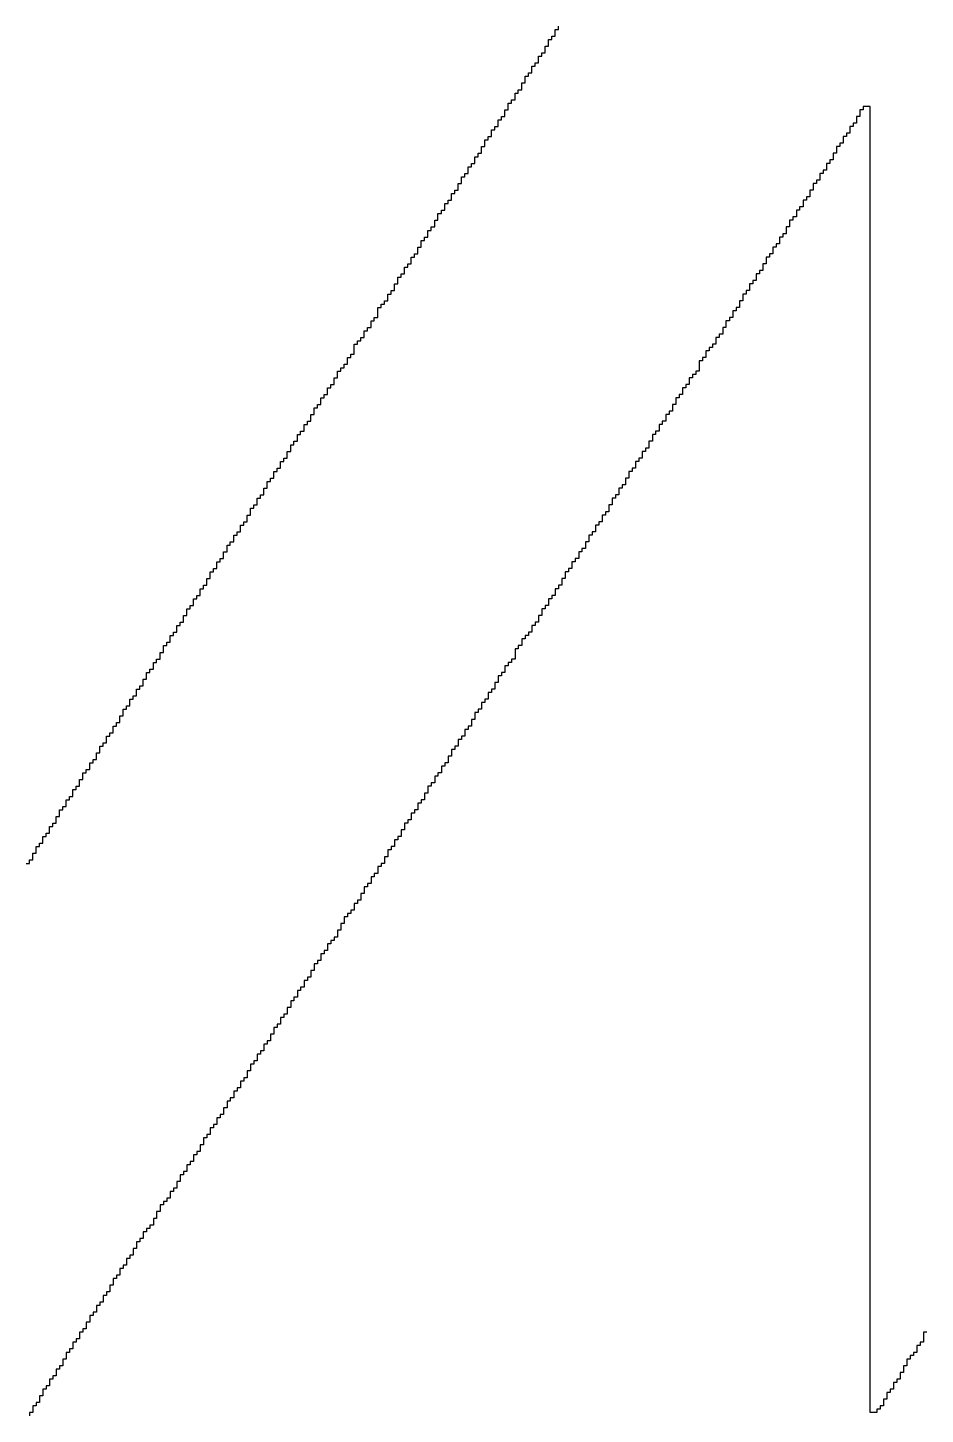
# Model space of a CAD drawing. Header units: millimetres. Extents: x -3.3 to 49.3, y -30.5 to 0.
# Drawn here: x 38.958 to 39.939, y -24.093 to -22.577 of the extents above; entities that cross this region are included whole.
import ezdxf

# ---------------------------------------------------------------- set-up
doc = ezdxf.new("R2010")
doc.units = ezdxf.units.MM
doc.layers.add('TopOverlay', color=2, linetype='Continuous')

msp = doc.modelspace()

# ---------------------------------------------------------------- linework, layer by layer
at = {"layer": 'TopOverlay'}
for p, q in [((39.5344, -22.5857), (39.5344, -22.5784)), ((39.5344, -22.5784), (39.5381, -22.5784)), ((39.5381, -22.5784), (39.5381, -22.5747)), ((39.5271, -22.5967), (39.5271, -22.5894)), ((39.5271, -22.5894), (39.5308, -22.5894)), ((39.5308, -22.5894), (39.5308, -22.5857)), ((39.5308, -22.5857), (39.5344, -22.5857)), ((39.5161, -22.615), (39.5161, -22.6077)), ((39.5161, -22.6077), (39.5198, -22.6077)), ((39.5198, -22.6077), (39.5198, -22.604)), ((39.5198, -22.604), (39.5234, -22.604)), ((39.5234, -22.604), (39.5234, -22.5967)), ((39.5234, -22.5967), (39.5271, -22.5967)), ((39.5088, -22.626), (39.5088, -22.6187)), ((39.5088, -22.6187), (39.5125, -22.6187)), ((39.5125, -22.6187), (39.5125, -22.615)), ((39.5125, -22.615), (39.5161, -22.615)), ((39.4978, -22.6443), (39.4978, -22.637)), ((39.4978, -22.637), (39.5015, -22.637)), ((39.5015, -22.637), (39.5015, -22.6297)), ((39.5015, -22.6297), (39.5051, -22.6297)), ((39.5051, -22.6297), (39.5051, -22.626)), ((39.5051, -22.626), (39.5088, -22.626)), ((39.4868, -22.659), (39.4868, -22.6553)), ((39.4868, -22.6553), (39.4905, -22.6553)), ((39.4905, -22.6553), (39.4905, -22.648)), ((39.4905, -22.648), (39.4941, -22.648)), ((39.4941, -22.648), (39.4941, -22.6443)), ((39.4941, -22.6443), (39.4978, -22.6443)), ((39.4795, -22.6736), (39.4795, -22.6663)), ((39.4795, -22.6663), (39.4831, -22.6663)), ((39.4831, -22.6663), (39.4831, -22.659)), ((39.4831, -22.659), (39.4868, -22.659)), ((39.8714, -22.6663), (39.8678, -22.6663)), ((39.8678, -22.6663), (39.8678, -22.6736)), ((39.8788, -22.6626), (39.8714, -22.6626)), ((39.8714, -22.6626), (39.8714, -22.6663)), ((39.8788, -24.0912), (39.8788, -22.6626)), ((39.4685, -22.6883), (39.4685, -22.6846)), ((39.4685, -22.6846), (39.4722, -22.6846)), ((39.4722, -22.6846), (39.4722, -22.6773)), ((39.4722, -22.6773), (39.4758, -22.6773)), ((39.4758, -22.6773), (39.4758, -22.6736)), ((39.4758, -22.6736), (39.4795, -22.6736)), ((39.8604, -22.6846), (39.8568, -22.6846)), ((39.8568, -22.6846), (39.8568, -22.6919)), ((39.8641, -22.681), (39.8604, -22.681)), ((39.8604, -22.681), (39.8604, -22.6846)), ((39.8678, -22.6736), (39.8641, -22.6736)), ((39.8641, -22.6736), (39.8641, -22.681)), ((39.4575, -22.7066), (39.4575, -22.6993)), ((39.4575, -22.6993), (39.4612, -22.6993)), ((39.4612, -22.6993), (39.4612, -22.6956)), ((39.4612, -22.6956), (39.4648, -22.6956)), ((39.4648, -22.6956), (39.4648, -22.6883)), ((39.4648, -22.6883), (39.4685, -22.6883)), ((39.8531, -22.6956), (39.8495, -22.6956)), ((39.8495, -22.6956), (39.8495, -22.7029)), ((39.8568, -22.6919), (39.8531, -22.6919)), ((39.8531, -22.6919), (39.8531, -22.6956)), ((39.4502, -22.7176), (39.4502, -22.7139)), ((39.4502, -22.7139), (39.4538, -22.7139)), ((39.4538, -22.7139), (39.4538, -22.7066)), ((39.4538, -22.7066), (39.4575, -22.7066)), ((39.8421, -22.7139), (39.8385, -22.7139)), ((39.8385, -22.7139), (39.8385, -22.7212)), ((39.8458, -22.7066), (39.8421, -22.7066)), ((39.8421, -22.7066), (39.8421, -22.7139)), ((39.8495, -22.7029), (39.8458, -22.7029)), ((39.8458, -22.7029), (39.8458, -22.7066)), ((39.4392, -22.7359), (39.4392, -22.7286)), ((39.4392, -22.7286), (39.4429, -22.7286)), ((39.4429, -22.7286), (39.4429, -22.7249)), ((39.4429, -22.7249), (39.4465, -22.7249)), ((39.4465, -22.7249), (39.4465, -22.7176)), ((39.4465, -22.7176), (39.4502, -22.7176)), ((39.8348, -22.7249), (39.8311, -22.7249)), ((39.8311, -22.7249), (39.8311, -22.7322)), ((39.8385, -22.7212), (39.8348, -22.7212)), ((39.8348, -22.7212), (39.8348, -22.7249)), ((39.4282, -22.7542), (39.4282, -22.7469)), ((39.4282, -22.7469), (39.4319, -22.7469)), ((39.4319, -22.7469), (39.4319, -22.7396)), ((39.4319, -22.7396), (39.4355, -22.7396)), ((39.4355, -22.7396), (39.4355, -22.7359)), ((39.4355, -22.7359), (39.4392, -22.7359)), ((39.8201, -22.7469), (39.8165, -22.7469)), ((39.8165, -22.7469), (39.8165, -22.7542)), ((39.8238, -22.7432), (39.8201, -22.7432)), ((39.8201, -22.7432), (39.8201, -22.7469)), ((39.8275, -22.7359), (39.8238, -22.7359)), ((39.8238, -22.7359), (39.8238, -22.7432)), ((39.8311, -22.7322), (39.8275, -22.7322)), ((39.8275, -22.7322), (39.8275, -22.7359)), ((39.4209, -22.7652), (39.4209, -22.7579)), ((39.4209, -22.7579), (39.4245, -22.7579)), ((39.4245, -22.7579), (39.4245, -22.7542)), ((39.4245, -22.7542), (39.4282, -22.7542)), ((39.8128, -22.7615), (39.8092, -22.7615)), ((39.8092, -22.7615), (39.8092, -22.7652)), ((39.8165, -22.7542), (39.8128, -22.7542)), ((39.8128, -22.7542), (39.8128, -22.7615)), ((39.4099, -22.7799), (39.4099, -22.7762)), ((39.4099, -22.7762), (39.4136, -22.7762)), ((39.4136, -22.7762), (39.4136, -22.7689)), ((39.4136, -22.7689), (39.4172, -22.7689)), ((39.4172, -22.7689), (39.4172, -22.7652)), ((39.4172, -22.7652), (39.4209, -22.7652)), ((39.8018, -22.7762), (39.7982, -22.7762)), ((39.7982, -22.7762), (39.7982, -22.7835)), ((39.8055, -22.7725), (39.8018, -22.7725)), ((39.8018, -22.7725), (39.8018, -22.7762)), ((39.8092, -22.7652), (39.8055, -22.7652)), ((39.8055, -22.7652), (39.8055, -22.7725)), ((39.4026, -22.7945), (39.4026, -22.7872)), ((39.4026, -22.7872), (39.4062, -22.7872)), ((39.4062, -22.7872), (39.4062, -22.7799)), ((39.4062, -22.7799), (39.4099, -22.7799)), ((39.7945, -22.7872), (39.7908, -22.7872)), ((39.7908, -22.7872), (39.7908, -22.7945)), ((39.7982, -22.7835), (39.7945, -22.7835)), ((39.7945, -22.7835), (39.7945, -22.7872)), ((39.3916, -22.8092), (39.3916, -22.8055)), ((39.3916, -22.8055), (39.3952, -22.8055)), ((39.3952, -22.8055), (39.3952, -22.7982)), ((39.3952, -22.7982), (39.3989, -22.7982)), ((39.3989, -22.7982), (39.3989, -22.7945)), ((39.3989, -22.7945), (39.4026, -22.7945)), ((39.7835, -22.8055), (39.7799, -22.8055)), ((39.7799, -22.8055), (39.7799, -22.8128)), ((39.7872, -22.8018), (39.7835, -22.8018)), ((39.7835, -22.8018), (39.7835, -22.8055)), ((39.7908, -22.7945), (39.7872, -22.7945)), ((39.7872, -22.7945), (39.7872, -22.8018)), ((39.3842, -22.8238), (39.3842, -22.8165)), ((39.3842, -22.8165), (39.3879, -22.8165)), ((39.3879, -22.8165), (39.3879, -22.8092)), ((39.3879, -22.8092), (39.3916, -22.8092)), ((39.7762, -22.8165), (39.7725, -22.8165)), ((39.7725, -22.8165), (39.7725, -22.8238)), ((39.7799, -22.8128), (39.7762, -22.8128)), ((39.7762, -22.8128), (39.7762, -22.8165)), ((39.3733, -22.8385), (39.3733, -22.8348)), ((39.3733, -22.8348), (39.3769, -22.8348)), ((39.3769, -22.8348), (39.3769, -22.8275)), ((39.3769, -22.8275), (39.3806, -22.8275)), ((39.3806, -22.8275), (39.3806, -22.8238)), ((39.3806, -22.8238), (39.3842, -22.8238)), ((39.7652, -22.8348), (39.7615, -22.8348)), ((39.7615, -22.8348), (39.7615, -22.8421)), ((39.7689, -22.8275), (39.7652, -22.8275)), ((39.7652, -22.8275), (39.7652, -22.8348)), ((39.7725, -22.8238), (39.7689, -22.8238)), ((39.7689, -22.8238), (39.7689, -22.8275)), ((39.3623, -22.8568), (39.3623, -22.8495)), ((39.3623, -22.8495), (39.3659, -22.8495)), ((39.3659, -22.8495), (39.3659, -22.8458)), ((39.3659, -22.8458), (39.3696, -22.8458)), ((39.3696, -22.8458), (39.3696, -22.8385)), ((39.3696, -22.8385), (39.3733, -22.8385)), ((39.7542, -22.8531), (39.7506, -22.8531)), ((39.7506, -22.8531), (39.7506, -22.8568)), ((39.7579, -22.8458), (39.7542, -22.8458)), ((39.7542, -22.8458), (39.7542, -22.8531)), ((39.7615, -22.8421), (39.7579, -22.8421)), ((39.7579, -22.8421), (39.7579, -22.8458)), ((39.3513, -22.8751), (39.3513, -22.8678)), ((39.3513, -22.8678), (39.3549, -22.8678)), ((39.3549, -22.8678), (39.3549, -22.8641)), ((39.3549, -22.8641), (39.3586, -22.8641)), ((39.3586, -22.8641), (39.3586, -22.8568)), ((39.3586, -22.8568), (39.3623, -22.8568)), ((39.7432, -22.8678), (39.7396, -22.8678)), ((39.7396, -22.8678), (39.7396, -22.8751)), ((39.7469, -22.8641), (39.7432, -22.8641)), ((39.7432, -22.8641), (39.7432, -22.8678)), ((39.7506, -22.8568), (39.7469, -22.8568)), ((39.7469, -22.8568), (39.7469, -22.8641)), ((39.3403, -22.8934), (39.3403, -22.8824)), ((39.3403, -22.8824), (39.344, -22.8824)), ((39.344, -22.8824), (39.344, -22.8788)), ((39.344, -22.8788), (39.3476, -22.8788)), ((39.3476, -22.8788), (39.3476, -22.8751)), ((39.3476, -22.8751), (39.3513, -22.8751)), ((39.7359, -22.8824), (39.7322, -22.8824)), ((39.7322, -22.8824), (39.7322, -22.8861)), ((39.7396, -22.8751), (39.7359, -22.8751)), ((39.7359, -22.8751), (39.7359, -22.8824)), ((39.333, -22.9044), (39.333, -22.8971)), ((39.333, -22.8971), (39.3366, -22.8971)), ((39.3366, -22.8971), (39.3366, -22.8934)), ((39.3366, -22.8934), (39.3403, -22.8934)), ((39.7249, -22.8971), (39.7212, -22.8971)), ((39.7212, -22.8971), (39.7212, -22.9044)), ((39.7286, -22.8934), (39.7249, -22.8934)), ((39.7249, -22.8934), (39.7249, -22.8971)), ((39.7322, -22.8861), (39.7286, -22.8861)), ((39.7286, -22.8861), (39.7286, -22.8934)), ((39.3256, -22.9154), (39.3256, -22.9081)), ((39.3256, -22.9081), (39.3293, -22.9081)), ((39.3293, -22.9081), (39.3293, -22.9044)), ((39.3293, -22.9044), (39.333, -22.9044)), ((39.7176, -22.9117), (39.7139, -22.9117)), ((39.7139, -22.9117), (39.7139, -22.9154)), ((39.7212, -22.9044), (39.7176, -22.9044)), ((39.7176, -22.9044), (39.7176, -22.9117)), ((39.3147, -22.9337), (39.3147, -22.9227)), ((39.3147, -22.9227), (39.3183, -22.9227)), ((39.3183, -22.9227), (39.3183, -22.919)), ((39.3183, -22.919), (39.322, -22.919)), ((39.322, -22.919), (39.322, -22.9154)), ((39.322, -22.9154), (39.3256, -22.9154)), ((39.7066, -22.9264), (39.7029, -22.9264)), ((39.7029, -22.9264), (39.7029, -22.93)), ((39.7103, -22.9227), (39.7066, -22.9227)), ((39.7066, -22.9227), (39.7066, -22.9264)), ((39.7139, -22.9154), (39.7103, -22.9154)), ((39.7103, -22.9154), (39.7103, -22.9227)), ((39.3073, -22.9447), (39.3073, -22.9374)), ((39.3073, -22.9374), (39.311, -22.9374)), ((39.311, -22.9374), (39.311, -22.9337)), ((39.311, -22.9337), (39.3147, -22.9337)), ((39.6956, -22.941), (39.6919, -22.941)), ((39.6919, -22.941), (39.6919, -22.952)), ((39.6993, -22.9374), (39.6956, -22.9374)), ((39.6956, -22.9374), (39.6956, -22.941)), ((39.7029, -22.93), (39.6993, -22.93)), ((39.6993, -22.93), (39.6993, -22.9374)), ((39.2927, -22.9667), (39.2927, -22.9593)), ((39.2927, -22.9593), (39.2963, -22.9593)), ((39.2963, -22.9593), (39.2963, -22.952)), ((39.2963, -22.952), (39.3, -22.952)), ((39.3, -22.952), (39.3, -22.9484)), ((39.3, -22.9484), (39.3037, -22.9484)), ((39.3037, -22.9484), (39.3037, -22.9447)), ((39.3037, -22.9447), (39.3073, -22.9447)), ((39.6846, -22.9593), (39.681, -22.9593)), ((39.681, -22.9593), (39.681, -22.9667)), ((39.6883, -22.9557), (39.6846, -22.9557)), ((39.6846, -22.9557), (39.6846, -22.9593)), ((39.6919, -22.952), (39.6883, -22.952)), ((39.6883, -22.952), (39.6883, -22.9557)), ((39.2853, -22.9777), (39.2853, -22.9703)), ((39.2853, -22.9703), (39.289, -22.9703)), ((39.289, -22.9703), (39.289, -22.9667)), ((39.289, -22.9667), (39.2927, -22.9667)), ((39.6773, -22.9703), (39.6736, -22.9703)), ((39.6736, -22.9703), (39.6736, -22.9777)), ((39.681, -22.9667), (39.6773, -22.9667)), ((39.6773, -22.9667), (39.6773, -22.9703)), ((39.2744, -22.9923), (39.2744, -22.9886)), ((39.2744, -22.9886), (39.278, -22.9886)), ((39.278, -22.9886), (39.278, -22.9813)), ((39.278, -22.9813), (39.2817, -22.9813)), ((39.2817, -22.9813), (39.2817, -22.9777)), ((39.2817, -22.9777), (39.2853, -22.9777)), ((39.6663, -22.9886), (39.6626, -22.9886)), ((39.6626, -22.9886), (39.6626, -22.996)), ((39.67, -22.9813), (39.6663, -22.9813)), ((39.6663, -22.9813), (39.6663, -22.9886)), ((39.6736, -22.9777), (39.67, -22.9777)), ((39.67, -22.9777), (39.67, -22.9813)), ((39.267, -23.007), (39.267, -22.9996)), ((39.267, -22.9996), (39.2707, -22.9996)), ((39.2707, -22.9996), (39.2707, -22.9923)), ((39.2707, -22.9923), (39.2744, -22.9923)), ((39.659, -22.9996), (39.6553, -22.9996)), ((39.6553, -22.9996), (39.6553, -23.007)), ((39.6626, -22.996), (39.659, -22.996)), ((39.659, -22.996), (39.659, -22.9996)), ((39.256, -23.0216), (39.256, -23.0179)), ((39.256, -23.0179), (39.2597, -23.0179)), ((39.2597, -23.0179), (39.2597, -23.0106)), ((39.2597, -23.0106), (39.2634, -23.0106)), ((39.2634, -23.0106), (39.2634, -23.007)), ((39.2634, -23.007), (39.267, -23.007)), ((39.648, -23.0179), (39.6443, -23.0179)), ((39.6443, -23.0179), (39.6443, -23.0216)), ((39.6516, -23.0106), (39.648, -23.0106)), ((39.648, -23.0106), (39.648, -23.0179)), ((39.6553, -23.007), (39.6516, -23.007)), ((39.6516, -23.007), (39.6516, -23.0106)), ((39.2451, -23.0399), (39.2451, -23.0326)), ((39.2451, -23.0326), (39.2487, -23.0326)), ((39.2487, -23.0326), (39.2487, -23.0289)), ((39.2487, -23.0289), (39.2524, -23.0289)), ((39.2524, -23.0289), (39.2524, -23.0216)), ((39.2524, -23.0216), (39.256, -23.0216)), ((39.6407, -23.0289), (39.637, -23.0289)), ((39.637, -23.0289), (39.637, -23.0363)), ((39.6443, -23.0216), (39.6407, -23.0216)), ((39.6407, -23.0216), (39.6407, -23.0289)), ((39.2377, -23.0509), (39.2377, -23.0473)), ((39.2377, -23.0473), (39.2414, -23.0473)), ((39.2414, -23.0473), (39.2414, -23.0399)), ((39.2414, -23.0399), (39.2451, -23.0399)), ((39.6297, -23.0473), (39.626, -23.0473)), ((39.626, -23.0473), (39.626, -23.0509)), ((39.6333, -23.0399), (39.6297, -23.0399)), ((39.6297, -23.0399), (39.6297, -23.0473)), ((39.637, -23.0363), (39.6333, -23.0363)), ((39.6333, -23.0363), (39.6333, -23.0399)), ((39.2267, -23.0692), (39.2267, -23.0619)), ((39.2267, -23.0619), (39.2304, -23.0619)), ((39.2304, -23.0619), (39.2304, -23.0582)), ((39.2304, -23.0582), (39.2341, -23.0582)), ((39.2341, -23.0582), (39.2341, -23.0509)), ((39.2341, -23.0509), (39.2377, -23.0509)), ((39.6187, -23.0619), (39.615, -23.0619)), ((39.615, -23.0619), (39.615, -23.0692)), ((39.6223, -23.0582), (39.6187, -23.0582)), ((39.6187, -23.0582), (39.6187, -23.0619)), ((39.626, -23.0509), (39.6223, -23.0509)), ((39.6223, -23.0509), (39.6223, -23.0582)), ((39.2158, -23.0875), (39.2158, -23.0802)), ((39.2158, -23.0802), (39.2194, -23.0802)), ((39.2194, -23.0802), (39.2194, -23.0729)), ((39.2194, -23.0729), (39.2231, -23.0729)), ((39.2231, -23.0729), (39.2231, -23.0692)), ((39.2231, -23.0692), (39.2267, -23.0692)), ((39.6077, -23.0802), (39.604, -23.0802)), ((39.604, -23.0802), (39.604, -23.0875)), ((39.6114, -23.0766), (39.6077, -23.0766)), ((39.6077, -23.0766), (39.6077, -23.0802)), ((39.615, -23.0692), (39.6114, -23.0692)), ((39.6114, -23.0692), (39.6114, -23.0766)), ((39.2084, -23.0985), (39.2084, -23.0912)), ((39.2084, -23.0912), (39.2121, -23.0912)), ((39.2121, -23.0912), (39.2121, -23.0875)), ((39.2121, -23.0875), (39.2158, -23.0875)), ((39.6004, -23.0912), (39.5967, -23.0912)), ((39.5967, -23.0912), (39.5967, -23.0985)), ((39.604, -23.0875), (39.6004, -23.0875)), ((39.6004, -23.0875), (39.6004, -23.0912)), ((39.1974, -23.1168), (39.1974, -23.1095)), ((39.1974, -23.1095), (39.2011, -23.1095)), ((39.2011, -23.1095), (39.2011, -23.1022)), ((39.2011, -23.1022), (39.2048, -23.1022)), ((39.2048, -23.1022), (39.2048, -23.0985)), ((39.2048, -23.0985), (39.2084, -23.0985)), ((39.5894, -23.1095), (39.5857, -23.1095)), ((39.5857, -23.1095), (39.5857, -23.1168)), ((39.593, -23.1059), (39.5894, -23.1059)), ((39.5894, -23.1059), (39.5894, -23.1095)), ((39.5967, -23.0985), (39.593, -23.0985)), ((39.593, -23.0985), (39.593, -23.1059)), ((39.1901, -23.1278), (39.1901, -23.1205)), ((39.1901, -23.1205), (39.1938, -23.1205)), ((39.1938, -23.1205), (39.1938, -23.1168)), ((39.1938, -23.1168), (39.1974, -23.1168)), ((39.5821, -23.1205), (39.5784, -23.1205)), ((39.5784, -23.1205), (39.5784, -23.1278)), ((39.5857, -23.1168), (39.5821, -23.1168)), ((39.5821, -23.1168), (39.5821, -23.1205)), ((39.1791, -23.1425), (39.1791, -23.1388)), ((39.1791, -23.1388), (39.1828, -23.1388)), ((39.1828, -23.1388), (39.1828, -23.1315)), ((39.1828, -23.1315), (39.1864, -23.1315)), ((39.1864, -23.1315), (39.1864, -23.1278)), ((39.1864, -23.1278), (39.1901, -23.1278)), ((39.5711, -23.1388), (39.5674, -23.1388)), ((39.5674, -23.1388), (39.5674, -23.1462)), ((39.5747, -23.1315), (39.5711, -23.1315)), ((39.5711, -23.1315), (39.5711, -23.1388)), ((39.5784, -23.1278), (39.5747, -23.1278)), ((39.5747, -23.1278), (39.5747, -23.1315)), ((39.1718, -23.1571), (39.1718, -23.1498)), ((39.1718, -23.1498), (39.1755, -23.1498)), ((39.1755, -23.1498), (39.1755, -23.1425)), ((39.1755, -23.1425), (39.1791, -23.1425)), ((39.5637, -23.1498), (39.5601, -23.1498)), ((39.5601, -23.1498), (39.5601, -23.1571)), ((39.5674, -23.1462), (39.5637, -23.1462)), ((39.5637, -23.1462), (39.5637, -23.1498)), ((39.1571, -23.1791), (39.1571, -23.1718)), ((39.1571, -23.1718), (39.1608, -23.1718)), ((39.1608, -23.1718), (39.1608, -23.1681)), ((39.1608, -23.1681), (39.1645, -23.1681)), ((39.1645, -23.1681), (39.1645, -23.1608)), ((39.1645, -23.1608), (39.1681, -23.1608)), ((39.1681, -23.1608), (39.1681, -23.1571)), ((39.1681, -23.1571), (39.1718, -23.1571)), ((39.5491, -23.1718), (39.5454, -23.1718)), ((39.5454, -23.1718), (39.5454, -23.1791)), ((39.5527, -23.1681), (39.5491, -23.1681)), ((39.5491, -23.1681), (39.5491, -23.1718)), ((39.5564, -23.1608), (39.5527, -23.1608)), ((39.5527, -23.1608), (39.5527, -23.1681)), ((39.5601, -23.1571), (39.5564, -23.1571)), ((39.5564, -23.1571), (39.5564, -23.1608)), ((39.1498, -23.1901), (39.1498, -23.1864)), ((39.1498, -23.1864), (39.1535, -23.1864)), ((39.1535, -23.1864), (39.1535, -23.1791)), ((39.1535, -23.1791), (39.1571, -23.1791)), ((39.5418, -23.1864), (39.5381, -23.1864)), ((39.5381, -23.1864), (39.5381, -23.1901)), ((39.5454, -23.1791), (39.5418, -23.1791)), ((39.5418, -23.1791), (39.5418, -23.1864)), ((39.1388, -23.2084), (39.1388, -23.2011)), ((39.1388, -23.2011), (39.1425, -23.2011)), ((39.1425, -23.2011), (39.1425, -23.1974)), ((39.1425, -23.1974), (39.1462, -23.1974)), ((39.1462, -23.1974), (39.1462, -23.1901)), ((39.1462, -23.1901), (39.1498, -23.1901)), ((39.5308, -23.2011), (39.5271, -23.2011)), ((39.5271, -23.2011), (39.5271, -23.2084)), ((39.5344, -23.1974), (39.5308, -23.1974)), ((39.5308, -23.1974), (39.5308, -23.2011)), ((39.5381, -23.1901), (39.5344, -23.1901)), ((39.5344, -23.1901), (39.5344, -23.1974)), ((39.1315, -23.2194), (39.1315, -23.2121)), ((39.1315, -23.2121), (39.1352, -23.2121)), ((39.1352, -23.2121), (39.1352, -23.2084)), ((39.1352, -23.2084), (39.1388, -23.2084)), ((39.5234, -23.2121), (39.5198, -23.2121)), ((39.5198, -23.2121), (39.5198, -23.2194)), ((39.5271, -23.2084), (39.5234, -23.2084)), ((39.5234, -23.2084), (39.5234, -23.2121)), ((39.1205, -23.2377), (39.1205, -23.2304)), ((39.1205, -23.2304), (39.1242, -23.2304)), ((39.1242, -23.2304), (39.1242, -23.2267)), ((39.1242, -23.2267), (39.1278, -23.2267)), ((39.1278, -23.2267), (39.1278, -23.2194)), ((39.1278, -23.2194), (39.1315, -23.2194)), ((39.5125, -23.2304), (39.5088, -23.2304)), ((39.5088, -23.2304), (39.5088, -23.2377)), ((39.5161, -23.2267), (39.5125, -23.2267)), ((39.5125, -23.2267), (39.5125, -23.2304)), ((39.5198, -23.2194), (39.5161, -23.2194)), ((39.5161, -23.2194), (39.5161, -23.2267)), ((39.1132, -23.2487), (39.1132, -23.2414)), ((39.1132, -23.2414), (39.1169, -23.2414)), ((39.1169, -23.2414), (39.1169, -23.2377)), ((39.1169, -23.2377), (39.1205, -23.2377)), ((39.5015, -23.2451), (39.4978, -23.2451)), ((39.4978, -23.2451), (39.4978, -23.2524)), ((39.5051, -23.2414), (39.5015, -23.2414)), ((39.5015, -23.2414), (39.5015, -23.2451)), ((39.5088, -23.2377), (39.5051, -23.2377)), ((39.5051, -23.2377), (39.5051, -23.2414)), ((39.1022, -23.267), (39.1022, -23.2597)), ((39.1022, -23.2597), (39.1059, -23.2597)), ((39.1059, -23.2597), (39.1059, -23.2524)), ((39.1059, -23.2524), (39.1095, -23.2524)), ((39.1095, -23.2524), (39.1095, -23.2487)), ((39.1095, -23.2487), (39.1132, -23.2487)), ((39.4941, -23.256), (39.4905, -23.256)), ((39.4905, -23.256), (39.4905, -23.267)), ((39.4978, -23.2524), (39.4941, -23.2524)), ((39.4941, -23.2524), (39.4941, -23.256)), ((39.0912, -23.2817), (39.0912, -23.278)), ((39.0912, -23.278), (39.0949, -23.278)), ((39.0949, -23.278), (39.0949, -23.2707)), ((39.0949, -23.2707), (39.0985, -23.2707)), ((39.0985, -23.2707), (39.0985, -23.267)), ((39.0985, -23.267), (39.1022, -23.267)), ((39.4831, -23.2744), (39.4795, -23.2744)), ((39.4795, -23.2744), (39.4795, -23.2817)), ((39.4868, -23.2707), (39.4831, -23.2707)), ((39.4831, -23.2707), (39.4831, -23.2744)), ((39.4905, -23.267), (39.4868, -23.267)), ((39.4868, -23.267), (39.4868, -23.2707)), ((39.0839, -23.2963), (39.0839, -23.289)), ((39.0839, -23.289), (39.0875, -23.289)), ((39.0875, -23.289), (39.0875, -23.2817)), ((39.0875, -23.2817), (39.0912, -23.2817)), ((39.4722, -23.2927), (39.4685, -23.2927)), ((39.4685, -23.2927), (39.4685, -23.3)), ((39.4758, -23.2853), (39.4722, -23.2853)), ((39.4722, -23.2853), (39.4722, -23.2927)), ((39.4795, -23.2817), (39.4758, -23.2817)), ((39.4758, -23.2817), (39.4758, -23.2853)), ((39.0729, -23.311), (39.0729, -23.3073)), ((39.0729, -23.3073), (39.0766, -23.3073)), ((39.0766, -23.3073), (39.0766, -23.3)), ((39.0766, -23.3), (39.0802, -23.3)), ((39.0802, -23.3), (39.0802, -23.2963)), ((39.0802, -23.2963), (39.0839, -23.2963)), ((39.4648, -23.3037), (39.4612, -23.3037)), ((39.4612, -23.3037), (39.4612, -23.311)), ((39.4685, -23.3), (39.4648, -23.3)), ((39.4648, -23.3), (39.4648, -23.3037)), ((39.0619, -23.3293), (39.0619, -23.322)), ((39.0619, -23.322), (39.0656, -23.322)), ((39.0656, -23.322), (39.0656, -23.3183)), ((39.0656, -23.3183), (39.0692, -23.3183)), ((39.0692, -23.3183), (39.0692, -23.311)), ((39.0692, -23.311), (39.0729, -23.311)), ((39.4538, -23.322), (39.4502, -23.322)), ((39.4502, -23.322), (39.4502, -23.3256)), ((39.4575, -23.3147), (39.4538, -23.3147)), ((39.4538, -23.3147), (39.4538, -23.322)), ((39.4612, -23.311), (39.4575, -23.311)), ((39.4575, -23.311), (39.4575, -23.3147)), ((39.0546, -23.3403), (39.0546, -23.3366)), ((39.0546, -23.3366), (39.0582, -23.3366)), ((39.0582, -23.3366), (39.0582, -23.3293)), ((39.0582, -23.3293), (39.0619, -23.3293)), ((39.4465, -23.333), (39.4429, -23.333)), ((39.4429, -23.333), (39.4429, -23.3403)), ((39.4502, -23.3256), (39.4465, -23.3256)), ((39.4465, -23.3256), (39.4465, -23.333)), ((39.0436, -23.3586), (39.0436, -23.3513)), ((39.0436, -23.3513), (39.0473, -23.3513)), ((39.0473, -23.3513), (39.0473, -23.3476)), ((39.0473, -23.3476), (39.0509, -23.3476)), ((39.0509, -23.3476), (39.0509, -23.3403)), ((39.0509, -23.3403), (39.0546, -23.3403)), ((39.4355, -23.3513), (39.4319, -23.3513)), ((39.4319, -23.3513), (39.4319, -23.3549)), ((39.4392, -23.344), (39.4355, -23.344)), ((39.4355, -23.344), (39.4355, -23.3513)), ((39.4429, -23.3403), (39.4392, -23.3403)), ((39.4392, -23.3403), (39.4392, -23.344)), ((39.0363, -23.3696), (39.0363, -23.3623)), ((39.0363, -23.3623), (39.0399, -23.3623)), ((39.0399, -23.3623), (39.0399, -23.3586)), ((39.0399, -23.3586), (39.0436, -23.3586)), ((39.4245, -23.3659), (39.4209, -23.3659)), ((39.4209, -23.3659), (39.4209, -23.3733)), ((39.4282, -23.3623), (39.4245, -23.3623)), ((39.4245, -23.3623), (39.4245, -23.3659)), ((39.4319, -23.3549), (39.4282, -23.3549)), ((39.4282, -23.3549), (39.4282, -23.3623)), ((39.0253, -23.3879), (39.0253, -23.3806)), ((39.0253, -23.3806), (39.0289, -23.3806)), ((39.0289, -23.3806), (39.0289, -23.3769)), ((39.0289, -23.3769), (39.0326, -23.3769)), ((39.0326, -23.3733), (39.0326, -23.3696)), ((39.0326, -23.3696), (39.0363, -23.3696)), ((39.0326, -23.3769), (39.0326, -23.3733)), ((39.4172, -23.3806), (39.4136, -23.3806)), ((39.4136, -23.3806), (39.4136, -23.3843)), ((39.4209, -23.3733), (39.4172, -23.3733)), ((39.4172, -23.3733), (39.4172, -23.3806)), ((39.0143, -23.4062), (39.0143, -23.3989)), ((39.0143, -23.3989), (39.0179, -23.3989)), ((39.0179, -23.3989), (39.0179, -23.3916)), ((39.0179, -23.3916), (39.0216, -23.3916)), ((39.0216, -23.3916), (39.0216, -23.3879)), ((39.0216, -23.3879), (39.0253, -23.3879)), ((39.4062, -23.3952), (39.4026, -23.3952)), ((39.4026, -23.3952), (39.4026, -23.4026)), ((39.4099, -23.3916), (39.4062, -23.3916)), ((39.4062, -23.3916), (39.4062, -23.3952)), ((39.4136, -23.3843), (39.4099, -23.3843)), ((39.4099, -23.3843), (39.4099, -23.3916)), ((39.007, -23.4172), (39.007, -23.4099)), ((39.007, -23.4099), (39.0106, -23.4099)), ((39.0106, -23.4099), (39.0106, -23.4062)), ((39.0106, -23.4062), (39.0143, -23.4062)), ((39.3952, -23.4136), (39.3916, -23.4136)), ((39.3916, -23.4136), (39.3916, -23.4209)), ((39.3989, -23.4062), (39.3952, -23.4062)), ((39.3952, -23.4062), (39.3952, -23.4136)), ((39.4026, -23.4026), (39.3989, -23.4026)), ((39.3989, -23.4026), (39.3989, -23.4062)), ((38.996, -23.4319), (38.996, -23.4282)), ((38.996, -23.4282), (38.9996, -23.4282)), ((38.9996, -23.4282), (38.9996, -23.4209)), ((38.9996, -23.4209), (39.0033, -23.4209)), ((39.0033, -23.4209), (39.0033, -23.4172)), ((39.0033, -23.4172), (39.007, -23.4172)), ((39.3879, -23.4245), (39.3842, -23.4245)), ((39.3842, -23.4245), (39.3842, -23.4319)), ((39.3916, -23.4209), (39.3879, -23.4209)), ((39.3879, -23.4209), (39.3879, -23.4245)), ((38.9886, -23.4465), (38.9886, -23.4392)), ((38.9886, -23.4392), (38.9923, -23.4392)), ((38.9923, -23.4392), (38.9923, -23.4319)), ((38.9923, -23.4319), (38.996, -23.4319)), ((39.3769, -23.4429), (39.3733, -23.4429)), ((39.3733, -23.4429), (39.3733, -23.4465)), ((39.3806, -23.4355), (39.3769, -23.4355)), ((39.3769, -23.4355), (39.3769, -23.4429)), ((39.3842, -23.4319), (39.3806, -23.4319)), ((39.3806, -23.4319), (39.3806, -23.4355)), ((38.9777, -23.4612), (38.9777, -23.4575)), ((38.9777, -23.4575), (38.9813, -23.4575)), ((38.9813, -23.4575), (38.9813, -23.4502)), ((38.9813, -23.4502), (38.985, -23.4502)), ((38.985, -23.4502), (38.985, -23.4465)), ((38.985, -23.4465), (38.9886, -23.4465)), ((39.3696, -23.4538), (39.3659, -23.4538)), ((39.3659, -23.4538), (39.3659, -23.4612)), ((39.3733, -23.4465), (39.3696, -23.4465)), ((39.3696, -23.4465), (39.3696, -23.4538)), ((38.9667, -23.4795), (38.9667, -23.4722)), ((38.9667, -23.4722), (38.9703, -23.4722)), ((38.9703, -23.4722), (38.9703, -23.4685)), ((38.9703, -23.4685), (38.974, -23.4685)), ((38.974, -23.4685), (38.974, -23.4612)), ((38.974, -23.4612), (38.9777, -23.4612)), ((39.3586, -23.4722), (39.3549, -23.4722)), ((39.3549, -23.4722), (39.3549, -23.4758)), ((39.3623, -23.4648), (39.3586, -23.4648)), ((39.3586, -23.4648), (39.3586, -23.4722)), ((39.3659, -23.4612), (39.3623, -23.4612)), ((39.3623, -23.4612), (39.3623, -23.4648)), ((38.9593, -23.4905), (38.9593, -23.4868)), ((38.9593, -23.4868), (38.963, -23.4868)), ((38.963, -23.4868), (38.963, -23.4795)), ((38.963, -23.4795), (38.9667, -23.4795)), ((39.3513, -23.4832), (39.3476, -23.4832)), ((39.3476, -23.4832), (39.3476, -23.4905)), ((39.3549, -23.4758), (39.3513, -23.4758)), ((39.3513, -23.4758), (39.3513, -23.4832)), ((38.9557, -23.4905), (38.9593, -23.4905)), ((39.3366, -23.5051), (39.333, -23.5051)), ((39.333, -23.5051), (39.333, -23.5125)), ((39.3403, -23.5015), (39.3366, -23.5015)), ((39.3366, -23.5015), (39.3366, -23.5051)), ((39.344, -23.4941), (39.3403, -23.4941)), ((39.3403, -23.4941), (39.3403, -23.5015)), ((39.3476, -23.4905), (39.344, -23.4905)), ((39.344, -23.4905), (39.344, -23.4941)), ((39.3293, -23.5161), (39.3256, -23.5161)), ((39.3256, -23.5161), (39.3256, -23.5234)), ((39.333, -23.5125), (39.3293, -23.5125)), ((39.3293, -23.5125), (39.3293, -23.5161)), ((39.3183, -23.5344), (39.3147, -23.5344)), ((39.3147, -23.5344), (39.3147, -23.5418)), ((39.322, -23.5308), (39.3183, -23.5308)), ((39.3183, -23.5308), (39.3183, -23.5344)), ((39.3256, -23.5234), (39.322, -23.5234)), ((39.322, -23.5234), (39.322, -23.5308)), ((39.3073, -23.5491), (39.3037, -23.5491)), ((39.3037, -23.5491), (39.3037, -23.5564)), ((39.311, -23.5454), (39.3073, -23.5454)), ((39.3073, -23.5454), (39.3073, -23.5491)), ((39.3147, -23.5418), (39.311, -23.5418)), ((39.311, -23.5418), (39.311, -23.5454)), ((39.3, -23.5637), (39.2963, -23.5637)), ((39.2963, -23.5637), (39.2963, -23.5711)), ((39.3037, -23.5564), (39.3, -23.5564)), ((39.3, -23.5564), (39.3, -23.5637)), ((39.289, -23.5784), (39.2853, -23.5784)), ((39.2853, -23.5784), (39.2853, -23.5857)), ((39.2927, -23.5747), (39.289, -23.5747)), ((39.289, -23.5747), (39.289, -23.5784)), ((39.2963, -23.5711), (39.2927, -23.5711)), ((39.2927, -23.5711), (39.2927, -23.5747)), ((39.2817, -23.5894), (39.278, -23.5894)), ((39.278, -23.5894), (39.278, -23.5967)), ((39.2853, -23.5857), (39.2817, -23.5857)), ((39.2817, -23.5857), (39.2817, -23.5894)), ((39.2707, -23.6077), (39.267, -23.6077)), ((39.267, -23.6077), (39.267, -23.615)), ((39.2744, -23.6004), (39.2707, -23.6004)), ((39.2707, -23.6004), (39.2707, -23.6077)), ((39.278, -23.5967), (39.2744, -23.5967)), ((39.2744, -23.5967), (39.2744, -23.6004)), ((39.2597, -23.626), (39.256, -23.626)), ((39.256, -23.626), (39.256, -23.6297)), ((39.2634, -23.6187), (39.2597, -23.6187)), ((39.2597, -23.6187), (39.2597, -23.626)), ((39.267, -23.615), (39.2634, -23.615)), ((39.2634, -23.615), (39.2634, -23.6187)), ((39.2487, -23.6407), (39.2451, -23.6407)), ((39.2451, -23.6407), (39.2451, -23.648)), ((39.2524, -23.637), (39.2487, -23.637)), ((39.2487, -23.637), (39.2487, -23.6407)), ((39.256, -23.6297), (39.2524, -23.6297)), ((39.2524, -23.6297), (39.2524, -23.637)), ((39.2414, -23.6553), (39.2377, -23.6553)), ((39.2377, -23.6553), (39.2377, -23.659)), ((39.2451, -23.648), (39.2414, -23.648)), ((39.2414, -23.648), (39.2414, -23.6553)), ((39.2304, -23.67), (39.2267, -23.67)), ((39.2267, -23.67), (39.2267, -23.6773)), ((39.2341, -23.6663), (39.2304, -23.6663)), ((39.2304, -23.6663), (39.2304, -23.67)), ((39.2377, -23.659), (39.2341, -23.659)), ((39.2341, -23.659), (39.2341, -23.6663)), ((39.2231, -23.6846), (39.2194, -23.6846)), ((39.2194, -23.6846), (39.2194, -23.6883)), ((39.2267, -23.6773), (39.2231, -23.6773)), ((39.2231, -23.6773), (39.2231, -23.6846)), ((39.2121, -23.6993), (39.2084, -23.6993)), ((39.2084, -23.6993), (39.2084, -23.7066)), ((39.2158, -23.6956), (39.2121, -23.6956)), ((39.2121, -23.6956), (39.2121, -23.6993)), ((39.2194, -23.6883), (39.2158, -23.6883)), ((39.2158, -23.6883), (39.2158, -23.6956)), ((39.2011, -23.7176), (39.1974, -23.7176)), ((39.1974, -23.7176), (39.1974, -23.7249)), ((39.2048, -23.7103), (39.2011, -23.7103)), ((39.2011, -23.7103), (39.2011, -23.7176)), ((39.2084, -23.7066), (39.2048, -23.7066)), ((39.2048, -23.7066), (39.2048, -23.7103)), ((39.1938, -23.7286), (39.1901, -23.7286)), ((39.1901, -23.7286), (39.1901, -23.7359)), ((39.1974, -23.7249), (39.1938, -23.7249)), ((39.1938, -23.7249), (39.1938, -23.7286)), ((39.1828, -23.7469), (39.1791, -23.7469)), ((39.1791, -23.7469), (39.1791, -23.7505)), ((39.1864, -23.7396), (39.1828, -23.7396)), ((39.1828, -23.7396), (39.1828, -23.7469)), ((39.1901, -23.7359), (39.1864, -23.7359)), ((39.1864, -23.7359), (39.1864, -23.7396)), ((39.1755, -23.7579), (39.1718, -23.7579)), ((39.1718, -23.7579), (39.1718, -23.7652)), ((39.1791, -23.7505), (39.1755, -23.7505)), ((39.1755, -23.7505), (39.1755, -23.7579)), ((39.1645, -23.7762), (39.1608, -23.7762)), ((39.1608, -23.7762), (39.1608, -23.7799)), ((39.1681, -23.7689), (39.1645, -23.7689)), ((39.1645, -23.7689), (39.1645, -23.7762)), ((39.1718, -23.7652), (39.1681, -23.7652)), ((39.1681, -23.7652), (39.1681, -23.7689)), ((39.1535, -23.7908), (39.1498, -23.7908)), ((39.1498, -23.7908), (39.1498, -23.7982)), ((39.1571, -23.7872), (39.1535, -23.7872)), ((39.1535, -23.7872), (39.1535, -23.7908)), ((39.1608, -23.7799), (39.1571, -23.7799)), ((39.1571, -23.7799), (39.1571, -23.7872)), ((39.1462, -23.8055), (39.1425, -23.8055)), ((39.1425, -23.8055), (39.1425, -23.8092)), ((39.1498, -23.7982), (39.1462, -23.7982)), ((39.1462, -23.7982), (39.1462, -23.8055)), ((39.1352, -23.8201), (39.1315, -23.8201)), ((39.1315, -23.8201), (39.1315, -23.8275)), ((39.1388, -23.8165), (39.1352, -23.8165)), ((39.1352, -23.8165), (39.1352, -23.8201)), ((39.1425, -23.8092), (39.1388, -23.8092)), ((39.1388, -23.8092), (39.1388, -23.8165)), ((39.1242, -23.8385), (39.1205, -23.8385)), ((39.1205, -23.8385), (39.1205, -23.8458)), ((39.1278, -23.8311), (39.1242, -23.8311)), ((39.1242, -23.8311), (39.1242, -23.8385)), ((39.1315, -23.8275), (39.1278, -23.8275)), ((39.1278, -23.8275), (39.1278, -23.8311)), ((39.1169, -23.8495), (39.1132, -23.8495)), ((39.1132, -23.8495), (39.1132, -23.8568)), ((39.1205, -23.8458), (39.1169, -23.8458)), ((39.1169, -23.8458), (39.1169, -23.8495)), ((39.1059, -23.8641), (39.1022, -23.8641)), ((39.1022, -23.8641), (39.1022, -23.8714)), ((39.1095, -23.8604), (39.1059, -23.8604)), ((39.1059, -23.8604), (39.1059, -23.8641)), ((39.1132, -23.8568), (39.1095, -23.8568)), ((39.1095, -23.8568), (39.1095, -23.8604)), ((39.0985, -23.8788), (39.0949, -23.8788)), ((39.0949, -23.8788), (39.0949, -23.8861)), ((39.1022, -23.8714), (39.0985, -23.8714)), ((39.0985, -23.8714), (39.0985, -23.8788)), ((39.0875, -23.8934), (39.0839, -23.8934)), ((39.0839, -23.8934), (39.0839, -23.9007)), ((39.0912, -23.8897), (39.0875, -23.8897)), ((39.0875, -23.8897), (39.0875, -23.8934)), ((39.0949, -23.8861), (39.0912, -23.8861)), ((39.0912, -23.8861), (39.0912, -23.8897)), ((39.0766, -23.9117), (39.0729, -23.9117)), ((39.0729, -23.9117), (39.0729, -23.919)), ((39.0802, -23.9044), (39.0766, -23.9044)), ((39.0766, -23.9044), (39.0766, -23.9117)), ((39.0839, -23.9007), (39.0802, -23.9007)), ((39.0802, -23.9007), (39.0802, -23.9044)), ((39.0656, -23.93), (39.0619, -23.93)), ((39.0619, -23.93), (39.0619, -23.9337)), ((39.0692, -23.9227), (39.0656, -23.9227)), ((39.0656, -23.9227), (39.0656, -23.93)), ((39.0729, -23.919), (39.0692, -23.919)), ((39.0692, -23.919), (39.0692, -23.9227)), ((39.0546, -23.9447), (39.0509, -23.9447)), ((39.0509, -23.9447), (39.0509, -23.952)), ((39.0582, -23.941), (39.0546, -23.941)), ((39.0546, -23.941), (39.0546, -23.9447)), ((39.0619, -23.9337), (39.0582, -23.9337)), ((39.0582, -23.9337), (39.0582, -23.941)), ((39.0473, -23.9593), (39.0436, -23.9593)), ((39.0436, -23.9593), (39.0436, -23.963)), ((39.0509, -23.952), (39.0473, -23.952)), ((39.0473, -23.952), (39.0473, -23.9593)), ((39.0363, -23.974), (39.0326, -23.974)), ((39.0326, -23.974), (39.0326, -23.9813)), ((39.0399, -23.9703), (39.0363, -23.9703)), ((39.0363, -23.9703), (39.0363, -23.974)), ((39.0436, -23.963), (39.0399, -23.963)), ((39.0399, -23.963), (39.0399, -23.9703)), ((39.0289, -23.985), (39.0253, -23.985)), ((39.0253, -23.985), (39.0253, -23.9923)), ((39.0326, -23.9813), (39.0289, -23.9813)), ((39.0289, -23.9813), (39.0289, -23.985)), ((39.0179, -24.0033), (39.0143, -24.0033)), ((39.0143, -24.0033), (39.0143, -24.0106)), ((39.0216, -23.9996), (39.0179, -23.9996)), ((39.0179, -23.9996), (39.0179, -24.0033)), ((39.0253, -23.9923), (39.0216, -23.9923)), ((39.0216, -23.9923), (39.0216, -23.9996)), ((39.941, -24.0033), (39.9374, -24.0033)), ((39.9374, -24.0033), (39.9374, -24.0143)), ((39.0106, -24.0143), (39.007, -24.0143)), ((39.007, -24.0143), (39.007, -24.0216)), ((39.0143, -24.0106), (39.0106, -24.0106)), ((39.0106, -24.0106), (39.0106, -24.0143)), ((39.9337, -24.018), (39.93, -24.018)), ((39.93, -24.018), (39.93, -24.0253)), ((39.9374, -24.0143), (39.9337, -24.0143)), ((39.9337, -24.0143), (39.9337, -24.018)), ((38.9996, -24.0326), (38.996, -24.0326)), ((38.996, -24.0326), (38.996, -24.0399)), ((39.0033, -24.0253), (38.9996, -24.0253)), ((38.9996, -24.0253), (38.9996, -24.0326)), ((39.007, -24.0216), (39.0033, -24.0216)), ((39.0033, -24.0216), (39.0033, -24.0253)), ((39.9227, -24.0326), (39.919, -24.0326)), ((39.919, -24.0326), (39.919, -24.0399)), ((39.9264, -24.0289), (39.9227, -24.0289)), ((39.9227, -24.0289), (39.9227, -24.0326)), ((39.93, -24.0253), (39.9264, -24.0253)), ((39.9264, -24.0253), (39.9264, -24.0289)), ((38.9886, -24.0509), (38.985, -24.0509)), ((38.985, -24.0509), (38.985, -24.0546)), ((38.9923, -24.0436), (38.9886, -24.0436)), ((38.9886, -24.0436), (38.9886, -24.0509)), ((38.996, -24.0399), (38.9923, -24.0399)), ((38.9923, -24.0399), (38.9923, -24.0436)), ((39.9154, -24.0473), (39.9117, -24.0473)), ((39.9117, -24.0473), (39.9117, -24.0546)), ((39.919, -24.0399), (39.9154, -24.0399)), ((39.9154, -24.0399), (39.9154, -24.0473)), ((38.9777, -24.0656), (38.974, -24.0656)), ((38.974, -24.0656), (38.974, -24.0729)), ((38.9813, -24.0619), (38.9777, -24.0619)), ((38.9777, -24.0619), (38.9777, -24.0656)), ((38.985, -24.0546), (38.9813, -24.0546)), ((38.9813, -24.0546), (38.9813, -24.0619)), ((39.9044, -24.0656), (39.9007, -24.0656)), ((39.9007, -24.0656), (39.9007, -24.0692)), ((39.9081, -24.0582), (39.9044, -24.0582)), ((39.9044, -24.0582), (39.9044, -24.0656)), ((39.9117, -24.0546), (39.9081, -24.0546)), ((39.9081, -24.0546), (39.9081, -24.0582)), ((38.9703, -24.0802), (38.9667, -24.0802)), ((38.9667, -24.0802), (38.9667, -24.0839)), ((38.974, -24.0729), (38.9703, -24.0729)), ((38.9703, -24.0729), (38.9703, -24.0802)), ((39.8971, -24.0766), (39.8934, -24.0766)), ((39.8934, -24.0766), (39.8934, -24.0839)), ((39.9007, -24.0692), (39.8971, -24.0692)), ((39.8971, -24.0692), (39.8971, -24.0766)), ((38.963, -24.0912), (38.9593, -24.0912)), ((38.9593, -24.0912), (38.9593, -24.0949)), ((38.9667, -24.0839), (38.963, -24.0839)), ((38.963, -24.0839), (38.963, -24.0912)), ((39.8861, -24.0912), (39.8788, -24.0912)), ((39.8897, -24.0875), (39.8861, -24.0875)), ((39.8861, -24.0875), (39.8861, -24.0912)), ((39.8934, -24.0839), (39.8897, -24.0839)), ((39.8897, -24.0839), (39.8897, -24.0875))]:
    msp.add_line(p, q, dxfattribs=at)

doc.saveas('drawing.dxf')
